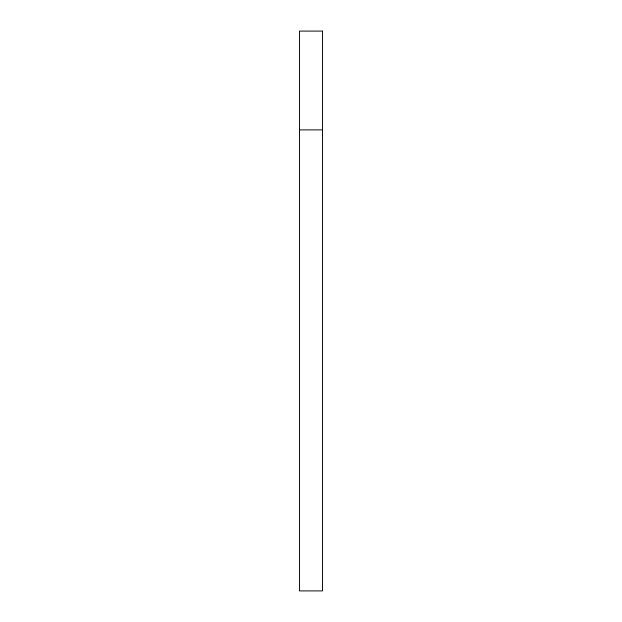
<?xml version="1.0" encoding="UTF-8"?>
<svg xmlns="http://www.w3.org/2000/svg" width="622" height="622" viewBox="0 0 622 622"><rect width="100%" height="100%" fill="white"/><g stroke="black" fill="none" stroke-linecap="round" stroke-linejoin="round"><path stroke-width="0.93" d="M299.477 129.889L322.523 129.889M322.523 31.1L299.477 31.1L299.477 590.9L322.523 590.9L322.523 31.1"/></g></svg>
